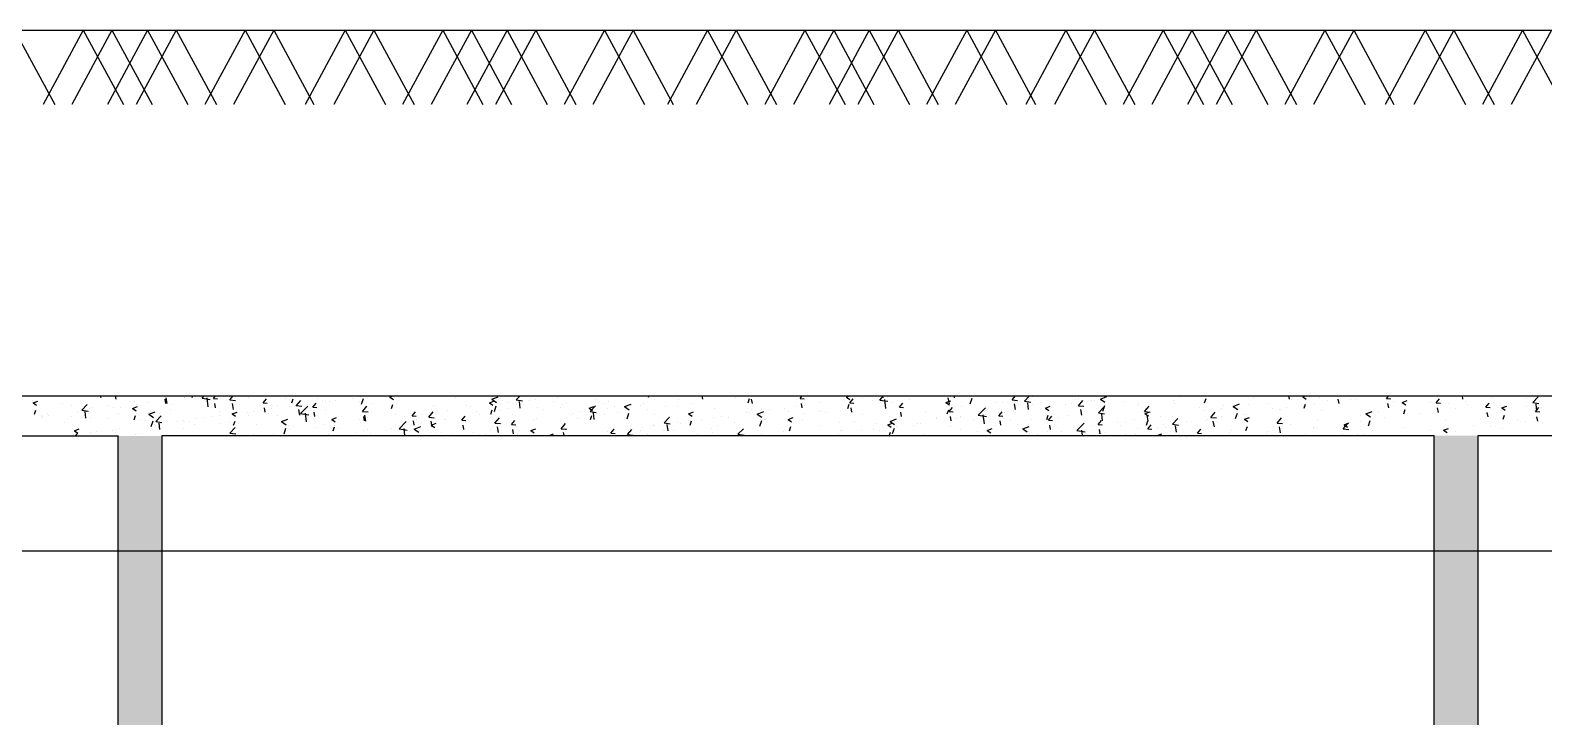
# Model space of a CAD drawing. Header units: inches. Extents: x -343134 to -190334, y -250018 to -182064.
# Drawn here: x -207721 to -201167, y -189396 to -186421 of the extents above; entities that cross this region are included whole.
import ezdxf

# ---------------------------------------------------------------- set-up
doc = ezdxf.new("R2010")
doc.units = ezdxf.units.IN
doc.header["$MEASUREMENT"] = 0
doc.linetypes.add('DASHDOT', pattern=[1, 0.5, -0.25, 0, -0.25])
pattern_1 = [(50, (0, 0), (0.2151780548, -0.0188256405), [0.0225, -0.2475]), (355, (0, 0), (-0.0416254001, 0.2256576401), [0.018, -0.198]), (100.4514, (0.01793, -0.00157), (0.1735528145, 0.2068318626), [0.019122057, -0.2103426336]), (46.1842, (0, 0.06), (0.3201723146, -0.0496557043), [0.03375, -0.37125]), (96.6356, (0.02668, 0.05586), (0.2803988117, 0.2922353613), [0.0286830864, -0.3155139]), (351.1842, (0, 0.06), (0.2803985835, 0.2922355803), [0.027, -0.297]), (21, (0.03, 0.045), (0.17907211564, -0.1207856672), [0.0225, -0.2475]), (326, (0.03, 0.045), (0.0729945996, 0.2175450135), [0.018, -0.198]), (71.4514, (0.04492, 0.03493), (0.2520667886, 0.096759149), [0.019122057, -0.2103426336]), (37.5, (0, 0), (0.0036479566, 0.09986815615), [0, -0.1956, 0, -0.201, 0, -0.19875]), (7.5, (0, 0), (0.07892086123, 0.11832351356), [0, -0.1146, 0, -0.1911, 0, -0.07575]), (327.5, (-0.0669, 0), (0.16014673085, -0.00676646152), [0, -0.075, 0, -0.234, 0, -0.3105]), (317.5, (-0.0969, 0), (0.1749558508, 0.0300314947), [0, -0.0975, 0, -0.1554, 0, -0.2205])]

# ---------------------------------------------------------------- blocks, each defined once
blk = doc.blocks.new('4')
at = {"ltscale": 5}
h = blk.add_hatch(dxfattribs=at)
h.set_pattern_fill('AR-CONC', color=256, scale=0.03, style=0)
h.set_pattern_definition(pattern_1)
h.paths.add_polyline_path([(50064.2307, -10689.2543), (50064.039, -10689.2543), (50064.039, -10689.7531), (50064.2307, -10689.7531)])
h.paths.add_polyline_path([(50058.5305, -10689.256), (50058.3396, -10689.256), (50058.3396, -10689.754), (50058.5305, -10689.754)])
h = blk.add_hatch(dxfattribs=at)
h.set_pattern_fill('AR-CONC', color=256, scale=0.03, style=0)
h.set_pattern_definition(pattern_1)
h.paths.add_polyline_path([(50058.5305, -10689.754), (50058.3394, -10689.7541), (50058.3386, -10692.7899), (50058.5305, -10692.7899)])
h.paths.add_polyline_path([(50064.2307, -10689.7531), (50064.039, -10689.7531), (50064.039, -10692.7901), (50064.1348, -10692.7901), (50064.2307, -10692.7901)])
for p, q in [((50057.8344, -10689.0826), (50061.3344, -10689.0826)), ((50058.2655, -10689.0908), (50058.264, -10689.0826)), ((50058.3313, -10689.0966), (50058.3287, -10689.0826)), ((50058.5464, -10689.1154), (50058.543, -10689.0966)), ((50058.5524, -10689.1159), (50058.5478, -10689.0909)), ((50058.6021, -10689.0837), (50058.6021, -10689.0837)), ((50058.6262, -10689.0902), (50058.6262, -10689.0902)), ((50058.6264, -10689.09), (50058.6264, -10689.09)), ((50058.6608, -10689.0891), (50058.663, -10689.0826)), ((50058.7029, -10689.0927), (50058.7126, -10689.0826)), ((50058.7029, -10689.0927), (50058.7384, -10689.0982)), ((50058.7291, -10689.1291), (50058.7247, -10689.0911)), ((50058.7524, -10689.0934), (50058.7615, -10689.0826)), ((50058.7524, -10689.0934), (50058.7703, -10689.0949)), ((50058.8195, -10689.0855), (50058.8205, -10689.0826)), ((50058.8241, -10689.0997), (50058.8385, -10689.0826)), ((50058.9029, -10689.0883), (50058.9029, -10689.0883)), ((50058.9676, -10689.1122), (50058.9821, -10689.095)), ((50059.063, -10689.0951), (50059.063, -10689.0951)), ((50059.0919, -10689.1131), (50059.098, -10689.095)), ((50059.2032, -10689.092), (50059.2032, -10689.092)), ((50059.3546, -10689.0926), (50059.3546, -10689.0926)), ((50059.3546, -10689.0926), (50059.3546, -10689.0926)), ((50059.3716, -10689.0855), (50059.3716, -10689.0855)), ((50059.3895, -10689.0869), (50059.3895, -10689.0869)), ((50059.3943, -10689.1175), (50059.4024, -10689.0933)), ((50059.517, -10689.088), (50059.531, -10689.0826)), ((50059.517, -10689.0879), (50059.5319, -10689.098)), ((50059.6465, -10689.0838), (50059.6465, -10689.0838)), ((50059.7609, -10689.0853), (50059.7606, -10689.0826)), ((50059.8005, -10689.0886), (50059.8005, -10689.0886)), ((50059.9581, -10689.097), (50059.9861, -10689.0862)), ((50059.9581, -10689.097), (50059.978, -10689.1104)), ((50059.9606, -10689.0954), (50059.9606, -10689.0954)), ((50060.0638, -10689.1), (50060.0804, -10689.0826)), ((50060.1457, -10689.0964), (50060.1457, -10689.0964)), ((50060.2406, -10689.0908), (50060.2406, -10689.0908)), ((50060.6374, -10689.0884), (50060.6394, -10689.0826)), ((50060.6624, -10689.0966), (50060.6624, -10689.0966)), ((50060.8718, -10689.0968), (50060.8691, -10689.0826)), ((50061.0126, -10689.0902), (50061.0126, -10689.0902)), ((50061.0686, -10689.1125), (50061.0746, -10689.0943)), ((50061.0869, -10689.1157), (50061.0835, -10689.0969)), ((50061.1427, -10689.0826), (50061.3344, -10689.0826)), ((50061.2929, -10689.0936), (50061.3022, -10689.0826)), ((50061.2929, -10689.0936), (50061.3109, -10689.0952)), ((50061.3344, -10689.0826), (50062.3344, -10689.0826)), ((50061.455, -10689.0846), (50061.4557, -10689.0826)), ((50061.4936, -10689.0873), (50061.5059, -10689.0826)), ((50061.4936, -10689.0873), (50061.5086, -10689.0974)), ((50061.5081, -10689.1125), (50061.5226, -10689.0952)), ((50061.5339, -10689.0916), (50061.5339, -10689.0916)), ((50061.5653, -10689.0894), (50061.5653, -10689.0894)), ((50061.6381, -10689.1003), (50061.6551, -10689.0826)), ((50061.6529, -10689.0912), (50061.6513, -10689.0826)), ((50061.8788, -10689.0841), (50061.8788, -10689.0841)), ((50061.9398, -10689.1163), (50061.9351, -10689.0912)), ((50061.9624, -10689.091), (50061.9614, -10689.0826)), ((50062.0298, -10689.1166), (50062.0379, -10689.0925)), ((50062.2115, -10689.1), (50062.2261, -10689.0826)), ((50062.2652, -10689.1057), (50062.2873, -10689.0826)), ((50062.2723, -10689.0899), (50062.2723, -10689.0899)), ((50062.299, -10689.087), (50062.299, -10689.087)), ((50062.3344, -10689.0826), (50066.4737, -10689.0826)), ((50062.5, -10689.0945), (50062.5, -10689.0945)), ((50062.5936, -10689.0961), (50062.6216, -10689.0854)), ((50062.5936, -10689.0961), (50062.6135, -10689.1095)), ((50062.614, -10689.0878), (50062.6158, -10689.0826)), ((50062.9359, -10689.0861), (50062.9359, -10689.0861)), ((50063.0452, -10689.1118), (50063.0513, -10689.0937)), ((50063.0623, -10689.0837), (50063.0623, -10689.0837)), ((50063.2556, -10689.0914), (50063.2556, -10689.0914)), ((50063.3821, -10689.0842), (50063.3821, -10689.0842)), ((50063.4123, -10689.0971), (50063.4096, -10689.0826)), ((50063.4232, -10689.0966), (50063.4232, -10689.0966)), ((50063.4702, -10689.0866), (50063.4808, -10689.0826)), ((50063.4703, -10689.0866), (50063.4852, -10689.0967)), ((50063.4983, -10689.0867), (50063.4983, -10689.0867)), ((50063.5235, -10689.0857), (50063.5235, -10689.0857)), ((50063.5423, -10689.091), (50063.5423, -10689.091)), ((50063.6275, -10689.1159), (50063.624, -10689.0971)), ((50063.8334, -10689.0939), (50063.8429, -10689.0826)), ((50063.8334, -10689.0939), (50063.8514, -10689.0954)), ((50064.0486, -10689.1127), (50064.0631, -10689.0955)), ((50064.1638, -10689.0967), (50064.1622, -10689.0826)), ((50064.2893, -10689.0905), (50064.2893, -10689.0905)), ((50064.4391, -10689.095), (50064.4391, -10689.095)), ((50064.4666, -10689.1114), (50064.49, -10689.087)), ((50057.967, -10689.1013), (50057.967, -10689.1013)), ((50057.9715, -10689.1126), (50057.9925, -10689.1046)), ((50057.9715, -10689.1126), (50057.9864, -10689.1227)), ((50057.9776, -10689.1618), (50057.9837, -10689.1437)), ((50058.0344, -10689.1585), (50058.0344, -10689.1585)), ((50058.0986, -10689.114), (50058.0986, -10689.114)), ((50058.1374, -10689.1229), (50058.1374, -10689.1229)), ((50058.1648, -10689.153), (50058.1648, -10689.153)), ((50058.1825, -10689.1439), (50058.2059, -10689.1196)), ((50058.1825, -10689.1439), (50058.2092, -10689.148)), ((50058.1999, -10689.1789), (50058.1965, -10689.1504)), ((50058.2133, -10689.1482), (50058.2133, -10689.1482)), ((50058.2139, -10689.1372), (50058.2139, -10689.1372)), ((50058.2239, -10689.1335), (50058.2239, -10689.1335)), ((50058.299, -10689.1236), (50058.299, -10689.1236)), ((50058.3188, -10689.1319), (50058.3188, -10689.1319)), ((50058.3426, -10689.1579), (50058.3426, -10689.1579)), ((50058.3509, -10689.1319), (50058.3509, -10689.1319)), ((50058.3888, -10689.1071), (50058.3888, -10689.1071)), ((50058.4026, -10689.1367), (50058.4237, -10689.1286)), ((50058.4027, -10689.1366), (50058.4176, -10689.1467)), ((50058.4126, -10689.1087), (50058.4126, -10689.1087)), ((50058.421, -10689.1182), (50058.421, -10689.1182)), ((50058.4704, -10689.1127), (50058.4704, -10689.1127)), ((50058.4723, -10689.1619), (50058.5003, -10689.1512)), ((50058.4724, -10689.1619), (50058.4922, -10689.1753)), ((50058.5644, -10689.141), (50058.5644, -10689.141)), ((50058.5759, -10689.1178), (50058.5759, -10689.1178)), ((50058.7616, -10689.1342), (50058.7581, -10689.1154)), ((50058.7779, -10689.15), (50058.7779, -10689.15)), ((50058.8241, -10689.0996), (50058.848, -10689.1017)), ((50058.8338, -10689.1607), (50058.8548, -10689.1526)), ((50058.8338, -10689.1607), (50058.8487, -10689.1707)), ((50058.8393, -10689.141), (50058.8347, -10689.116)), ((50058.8504, -10689.159), (50058.8504, -10689.159)), ((50058.8533, -10689.1521), (50058.8533, -10689.1521)), ((50058.9013, -10689.1523), (50058.9013, -10689.1523)), ((50058.9281, -10689.1497), (50058.9281, -10689.1497)), ((50058.9676, -10689.1122), (50058.9855, -10689.1138)), ((50058.9768, -10689.1531), (50058.9733, -10689.1343)), ((50058.9764, -10689.1424), (50058.9764, -10689.1424)), ((50058.9915, -10689.159), (50058.9915, -10689.159)), ((50059.0019, -10689.139), (50059.0019, -10689.139)), ((50059.0283, -10689.122), (50059.0283, -10689.122)), ((50059.0839, -10689.1272), (50059.0839, -10689.1272)), ((50059.0901, -10689.1274), (50059.0901, -10689.1274)), ((50059.111, -10689.1248), (50059.1303, -10689.1018)), ((50059.111, -10689.1247), (50059.135, -10689.1268)), ((50059.1262, -10689.1661), (50059.1216, -10689.1411)), ((50059.1297, -10689.1589), (50059.1609, -10689.1264)), ((50059.1298, -10689.1589), (50059.1653, -10689.1644)), ((50059.1383, -10689.1256), (50059.1383, -10689.1256)), ((50059.156, -10689.1953), (50059.1516, -10689.1573)), ((50059.1828, -10689.131), (50059.1972, -10689.1138)), ((50059.1828, -10689.131), (50059.2007, -10689.1326)), ((50059.192, -10689.1719), (50059.1885, -10689.1531)), ((50059.2232, -10689.1019), (50059.2232, -10689.1019)), ((50059.2367, -10689.1394), (50059.2367, -10689.1394)), ((50059.2379, -10689.1061), (50059.2379, -10689.1061)), ((50059.2545, -10689.1058), (50059.2545, -10689.1058)), ((50059.2795, -10689.1025), (50059.2795, -10689.1025)), ((50059.3833, -10689.1086), (50059.3833, -10689.1086)), ((50059.3979, -10689.1499), (50059.4172, -10689.1269)), ((50059.3979, -10689.1499), (50059.4124, -10689.1326)), ((50059.3979, -10689.1498), (50059.4219, -10689.1519)), ((50059.3979, -10689.1498), (50059.4159, -10689.1514)), ((50059.4388, -10689.1138), (50059.4388, -10689.1138)), ((50059.5231, -10689.1372), (50059.5292, -10689.119)), ((50059.5434, -10689.1154), (50059.5434, -10689.1154)), ((50059.6131, -10689.1687), (50059.6276, -10689.1514)), ((50059.6539, -10689.1611), (50059.6539, -10689.1611)), ((50059.6849, -10689.175), (50059.7041, -10689.152)), ((50059.6957, -10689.1432), (50059.6957, -10689.1432)), ((50059.7036, -10689.1222), (50059.7036, -10689.1222)), ((50059.7675, -10689.1462), (50059.7675, -10689.1462)), ((50059.8472, -10689.124), (50059.8472, -10689.124)), ((50059.8637, -10689.1289), (50059.8637, -10689.1289)), ((50059.8906, -10689.1509), (50059.8906, -10689.1509)), ((50059.9481, -10689.112), (50059.9691, -10689.1039)), ((50059.9481, -10689.112), (50059.9631, -10689.122)), ((50059.9542, -10689.1612), (50059.9603, -10689.143)), ((50059.957, -10689.1212), (50059.957, -10689.1212)), ((50059.9692, -10689.1495), (50059.9773, -10689.1254)), ((50059.9909, -10689.1454), (50059.9909, -10689.1454)), ((50060.003, -10689.1015), (50060.003, -10689.1015)), ((50060.0239, -10689.1357), (50060.0239, -10689.1357)), ((50060.0321, -10689.1113), (50060.0321, -10689.1113)), ((50060.0638, -10689.0999), (50060.0904, -10689.1041)), ((50060.0656, -10689.1208), (50060.0656, -10689.1208)), ((50060.0811, -10689.135), (50060.0778, -10689.1065)), ((50060.1208, -10689.1022), (50060.1208, -10689.1022)), ((50060.1578, -10689.1308), (50060.1578, -10689.1308)), ((50060.184, -10689.1425), (50060.184, -10689.1425)), ((50060.2242, -10689.1054), (50060.2242, -10689.1054)), ((50060.2568, -10689.1332), (50060.2568, -10689.1332)), ((50060.2579, -10689.1176), (50060.2579, -10689.1176)), ((50060.2809, -10689.1089), (50060.2809, -10689.1089)), ((50060.3049, -10689.161), (50060.3049, -10689.161)), ((50060.3124, -10689.1567), (50060.3124, -10689.1567)), ((50060.3442, -10689.1492), (50060.3442, -10689.1492)), ((50060.3793, -10689.136), (50060.4003, -10689.1279)), ((50060.3793, -10689.136), (50060.3942, -10689.1461)), ((50060.3839, -10689.1496), (50060.4073, -10689.1253)), ((50060.3839, -10689.1496), (50060.4106, -10689.1537)), ((50060.4013, -10689.1846), (50060.398, -10689.1561)), ((50060.4094, -10689.0976), (50060.4094, -10689.0976)), ((50060.4411, -10689.1157), (50060.4411, -10689.1157)), ((50060.4607, -10689.1385), (50060.4607, -10689.1385)), ((50060.4622, -10689.105), (50060.4622, -10689.105)), ((50060.4874, -10689.1267), (50060.4874, -10689.1267)), ((50060.5043, -10689.156), (50060.5043, -10689.156)), ((50060.533, -10689.129), (50060.561, -10689.1183)), ((50060.533, -10689.129), (50060.5529, -10689.1424)), ((50060.544, -10689.1816), (50060.5522, -10689.1574)), ((50060.6012, -10689.1225), (50060.6012, -10689.1225)), ((50060.6148, -10689.1174), (50060.6148, -10689.1174)), ((50060.6344, -10689.14), (50060.6344, -10689.14)), ((50060.7095, -10689.1301), (50060.7095, -10689.1301)), ((50060.7614, -10689.1292), (50060.7614, -10689.1292)), ((50060.7663, -10689.0982), (50060.7663, -10689.0982)), ((50060.8104, -10689.16), (50060.8314, -10689.152)), ((50060.8104, -10689.16), (50060.8253, -10689.1701)), ((50060.8232, -10689.1151), (50060.8232, -10689.1151)), ((50060.9215, -10689.136), (50060.9215, -10689.136)), ((50061.061, -10689.1558), (50061.061, -10689.1558)), ((50061.0725, -10689.1544), (50061.0725, -10689.1544)), ((50061.0725, -10689.1544), (50061.0725, -10689.1544)), ((50061.0817, -10689.1428), (50061.0817, -10689.1428)), ((50061.1078, -10689.161), (50061.1358, -10689.1503)), ((50061.1078, -10689.161), (50061.1277, -10689.1745)), ((50061.1268, -10689.1415), (50061.1268, -10689.1415)), ((50061.1612, -10689.1426), (50061.1612, -10689.1426)), ((50061.224, -10689.1352), (50061.224, -10689.1352)), ((50061.2418, -10689.1495), (50061.2418, -10689.1495)), ((50061.2745, -10689.1288), (50061.2745, -10689.1288)), ((50061.3021, -10689.1345), (50061.2987, -10689.1157)), ((50061.3018, -10689.1115), (50061.3018, -10689.1115)), ((50061.3119, -10689.1587), (50061.3119, -10689.1587)), ((50061.3127, -10689.1226), (50061.3127, -10689.1226)), ((50061.374, -10689.1439), (50061.374, -10689.1439)), ((50061.3799, -10689.1127), (50061.3799, -10689.1127)), ((50061.387, -10689.1488), (50061.387, -10689.1488)), ((50061.402, -10689.1563), (50061.402, -10689.1563)), ((50061.4823, -10689.0988), (50061.4823, -10689.0988)), ((50061.4997, -10689.1365), (50061.5058, -10689.1184)), ((50061.5006, -10689.1339), (50061.5006, -10689.1339)), ((50061.5081, -10689.1124), (50061.526, -10689.114)), ((50061.5173, -10689.1533), (50061.5138, -10689.1345)), ((50061.6073, -10689.1038), (50061.6073, -10689.1038)), ((50061.6381, -10689.1003), (50061.6737, -10689.1058)), ((50061.6644, -10689.1367), (50061.6599, -10689.0987)), ((50061.6901, -10689.1089), (50061.6901, -10689.1089)), ((50061.7233, -10689.1313), (50061.7377, -10689.114)), ((50061.7233, -10689.1313), (50061.7412, -10689.1328)), ((50061.7325, -10689.1721), (50061.729, -10689.1533)), ((50061.7652, -10689.099), (50061.7652, -10689.099)), ((50061.8376, -10689.1498), (50061.8376, -10689.1498)), ((50061.9248, -10689.1113), (50061.9458, -10689.1033)), ((50061.9248, -10689.1113), (50061.9397, -10689.1214)), ((50061.9308, -10689.1605), (50061.9369, -10689.1424)), ((50061.9364, -10689.1516), (50061.9364, -10689.1516)), ((50061.9385, -10689.1501), (50061.9529, -10689.1329)), ((50061.9385, -10689.1501), (50061.9564, -10689.1517)), ((50061.9916, -10689.1287), (50061.9916, -10689.1287)), ((50062.065, -10689.1665), (50062.0961, -10689.134)), ((50062.0926, -10689.1482), (50062.0926, -10689.1482)), ((50062.1431, -10689.1095), (50062.1431, -10689.1095)), ((50062.1536, -10689.1689), (50062.1681, -10689.1517)), ((50062.1642, -10689.1404), (50062.1642, -10689.1404)), ((50062.1697, -10689.1116), (50062.1697, -10689.1116)), ((50062.1781, -10689.1526), (50062.1781, -10689.1526)), ((50062.2115, -10689.1), (50062.2354, -10689.1021)), ((50062.2159, -10689.1476), (50062.2159, -10689.1476)), ((50062.2267, -10689.1414), (50062.222, -10689.1163)), ((50062.2652, -10689.1056), (50062.2919, -10689.1098)), ((50062.2826, -10689.1407), (50062.2792, -10689.1122)), ((50062.298, -10689.1201), (50062.298, -10689.1201)), ((50062.3391, -10689.1103), (50062.3391, -10689.1103)), ((50062.3559, -10689.1353), (50062.3769, -10689.1273)), ((50062.3559, -10689.1353), (50062.3708, -10689.1454)), ((50062.3675, -10689.1277), (50062.3675, -10689.1277)), ((50062.4426, -10689.1178), (50062.4426, -10689.1178)), ((50062.4685, -10689.1144), (50062.4685, -10689.1144)), ((50062.4858, -10689.099), (50062.4858, -10689.099)), ((50062.4984, -10689.1251), (50062.5177, -10689.1021)), ((50062.4984, -10689.1251), (50062.5223, -10689.1272)), ((50062.5136, -10689.1665), (50062.5089, -10689.1414)), ((50062.5562, -10689.1028), (50062.5562, -10689.1028)), ((50062.5687, -10689.1012), (50062.5687, -10689.1012)), ((50062.5854, -10689.1553), (50062.6087, -10689.131)), ((50062.5854, -10689.1553), (50062.612, -10689.1594)), ((50062.586, -10689.1462), (50062.586, -10689.1462)), ((50062.6027, -10689.1903), (50062.5994, -10689.1618)), ((50062.6009, -10689.1465), (50062.6009, -10689.1465)), ((50062.6047, -10689.1487), (50062.6128, -10689.1245)), ((50062.6994, -10689.108), (50062.6994, -10689.108)), ((50062.7567, -10689.124), (50062.7567, -10689.124)), ((50062.7609, -10689.1161), (50062.7609, -10689.1161)), ((50062.7853, -10689.1502), (50062.8046, -10689.1272)), ((50062.7853, -10689.1502), (50062.8092, -10689.1523)), ((50062.787, -10689.1594), (50062.808, -10689.1513)), ((50062.787, -10689.1594), (50062.802, -10689.1694)), ((50062.9107, -10689.1029), (50062.9107, -10689.1029)), ((50062.9129, -10689.117), (50062.9129, -10689.117)), ((50063.0223, -10689.1314), (50063.0223, -10689.1314)), ((50063.045, -10689.1464), (50063.045, -10689.1464)), ((50063.0722, -10689.1753), (50063.0915, -10689.1523)), ((50063.1103, -10689.1439), (50063.1103, -10689.1439)), ((50063.1201, -10689.1365), (50063.1201, -10689.1365)), ((50063.1264, -10689.126), (50063.1264, -10689.126)), ((50063.1685, -10689.1281), (50063.1965, -10689.1174)), ((50063.1685, -10689.1281), (50063.1884, -10689.1416)), ((50063.1795, -10689.1807), (50063.1876, -10689.1565)), ((50063.2144, -10689.1611), (50063.2144, -10689.1611)), ((50063.2254, -10689.1611), (50063.2254, -10689.1611)), ((50063.2337, -10689.1216), (50063.2337, -10689.1216)), ((50063.3181, -10689.1139), (50063.3181, -10689.1139)), ((50063.3399, -10689.135), (50063.3399, -10689.135)), ((50063.3685, -10689.1399), (50063.3685, -10689.1399)), ((50063.3718, -10689.1394), (50063.3718, -10689.1394)), ((50063.4004, -10689.131), (50063.4004, -10689.131)), ((50063.472, -10689.1262), (50063.472, -10689.1262)), ((50063.4763, -10689.1358), (50063.4824, -10689.1177)), ((50063.52, -10689.1207), (50063.52, -10689.1207)), ((50063.5535, -10689.1441), (50063.5535, -10689.1441)), ((50063.5753, -10689.101), (50063.5753, -10689.101)), ((50063.6234, -10689.1062), (50063.6234, -10689.1062)), ((50063.6758, -10689.0982), (50063.6758, -10689.0982)), ((50063.7024, -10689.0977), (50063.7024, -10689.0977)), ((50063.7433, -10689.1602), (50063.7713, -10689.1494)), ((50063.7433, -10689.1602), (50063.7632, -10689.1736)), ((50063.767, -10689.1531), (50063.767, -10689.1531)), ((50063.7975, -10689.1553), (50063.7975, -10689.1553)), ((50063.8426, -10689.1347), (50063.8392, -10689.1159)), ((50063.8626, -10689.1045), (50063.8626, -10689.1045)), ((50063.9014, -10689.1107), (50063.9224, -10689.1026)), ((50063.9014, -10689.1107), (50063.9163, -10689.1207)), ((50063.9075, -10689.1599), (50063.9135, -10689.1417)), ((50063.9111, -10689.1403), (50063.9111, -10689.1403)), ((50063.9777, -10689.1578), (50063.9777, -10689.1578)), ((50064.0227, -10689.1113), (50064.0227, -10689.1113)), ((50064.0486, -10689.1127), (50064.0665, -10689.1143)), ((50064.0578, -10689.1536), (50064.0543, -10689.1348)), ((50064.1006, -10689.1154), (50064.1006, -10689.1154)), ((50064.1335, -10689.1353), (50064.1335, -10689.1353)), ((50064.1757, -10689.1055), (50064.1757, -10689.1055)), ((50064.1829, -10689.118), (50064.1829, -10689.118)), ((50064.2628, -10689.1599), (50064.2628, -10689.1599)), ((50064.2638, -10689.1315), (50064.2783, -10689.1143)), ((50064.2638, -10689.1315), (50064.2817, -10689.1331)), ((50064.273, -10689.1724), (50064.2695, -10689.1536)), ((50064.2876, -10689.1142), (50064.2876, -10689.1142)), ((50064.3325, -10689.1347), (50064.3535, -10689.1266)), ((50064.3325, -10689.1347), (50064.3475, -10689.1448)), ((50064.343, -10689.1248), (50064.343, -10689.1248)), ((50064.4377, -10689.1298), (50064.4377, -10689.1298)), ((50064.4666, -10689.1113), (50064.4933, -10689.1155)), ((50064.479, -10689.1504), (50064.4934, -10689.1331)), ((50064.479, -10689.1503), (50064.4969, -10689.1519)), ((50064.484, -10689.1464), (50064.4807, -10689.1179)), ((50064.5032, -10689.1316), (50064.5032, -10689.1316)), ((50057.9792, -10689.1667), (50057.9792, -10689.1667)), ((50058.0082, -10689.1676), (50058.0082, -10689.1676)), ((50058.009, -10689.1755), (50058.009, -10689.1755)), ((50058.0112, -10689.1738), (50058.0112, -10689.1738)), ((50058.0389, -10689.1672), (50058.0389, -10689.1672)), ((50058.1094, -10689.1979), (50058.1094, -10689.1979)), ((50058.1393, -10689.1735), (50058.1393, -10689.1735)), ((50058.1506, -10689.2334), (50058.1716, -10689.2254)), ((50058.2217, -10689.1766), (50058.2217, -10689.1766)), ((50058.2995, -10689.1802), (50058.2995, -10689.1802)), ((50058.3337, -10689.227), (50058.3337, -10689.227)), ((50058.3461, -10689.2254), (50058.3461, -10689.2254)), ((50058.4087, -10689.1859), (50058.4148, -10689.1677)), ((50058.4352, -10689.1857), (50058.4352, -10689.1857)), ((50058.4596, -10689.187), (50058.4596, -10689.187)), ((50058.4667, -10689.2126), (50058.4667, -10689.2126)), ((50058.4834, -10689.2145), (50058.4915, -10689.1903)), ((50058.4976, -10689.2054), (50058.4976, -10689.2054)), ((50058.5027, -10689.1936), (50058.526, -10689.1692)), ((50058.5027, -10689.1936), (50058.5293, -10689.1977)), ((50058.5034, -10689.2121), (50058.5034, -10689.2121)), ((50058.52, -10689.2286), (50058.5167, -10689.2001)), ((50058.5232, -10689.2021), (50058.5232, -10689.2021)), ((50058.5983, -10689.1922), (50058.5983, -10689.1922)), ((50058.6198, -10689.1938), (50058.6198, -10689.1938)), ((50058.6215, -10689.2232), (50058.6215, -10689.2232)), ((50058.6225, -10689.1901), (50058.6225, -10689.1901)), ((50058.6487, -10689.1947), (50058.6487, -10689.1947)), ((50058.6718, -10689.2057), (50058.6718, -10689.2057)), ((50058.6783, -10689.1821), (50058.6783, -10689.1821)), ((50058.7119, -10689.1772), (50058.7119, -10689.1772)), ((50058.7502, -10689.1722), (50058.7502, -10689.1722)), ((50058.7766, -10689.1689), (50058.7766, -10689.1689)), ((50058.7799, -10689.2005), (50058.7799, -10689.2005)), ((50058.8228, -10689.2432), (50058.8462, -10689.2189)), ((50058.8236, -10689.1976), (50058.8236, -10689.1976)), ((50058.8399, -10689.2099), (50058.846, -10689.1918)), ((50058.8623, -10689.2037), (50058.8623, -10689.2037)), ((50058.905, -10689.1656), (50058.905, -10689.1656)), ((50058.9401, -10689.2073), (50058.9401, -10689.2073)), ((50059.0313, -10689.1676), (50059.0313, -10689.1676)), ((50059.0472, -10689.194), (50059.0752, -10689.1832)), ((50059.0472, -10689.1939), (50059.0671, -10689.2074)), ((50059.0582, -10689.2465), (50059.0664, -10689.2223)), ((50059.0758, -10689.2127), (50059.0758, -10689.2127)), ((50059.0803, -10689.2271), (50059.0803, -10689.2271)), ((50059.1002, -10689.2141), (50059.1002, -10689.2141)), ((50059.2006, -10689.2208), (50059.2006, -10689.2208)), ((50059.205, -10689.168), (50059.205, -10689.168)), ((50059.2343, -10689.206), (50059.2343, -10689.206)), ((50059.2604, -10689.2208), (50059.2604, -10689.2208)), ((50059.2649, -10689.1847), (50059.2859, -10689.1766)), ((50059.2649, -10689.1847), (50059.2799, -10689.1948)), ((50059.271, -10689.2339), (50059.2771, -10689.2158)), ((50059.2757, -10689.2109), (50059.2757, -10689.2109)), ((50059.2893, -10689.2218), (50059.2893, -10689.2218)), ((50059.3858, -10689.1868), (50059.3858, -10689.1868)), ((50059.3893, -10689.196), (50059.3893, -10689.196)), ((50059.4071, -10689.1907), (50059.4037, -10689.1719)), ((50059.4131, -10689.1912), (50059.4085, -10689.1662)), ((50059.4185, -10689.177), (50059.4185, -10689.177)), ((50059.4205, -10689.2276), (50059.4205, -10689.2276)), ((50059.5244, -10689.2255), (50059.5244, -10689.2255)), ((50059.5407, -10689.2109), (50059.5407, -10689.2109)), ((50059.5416, -10689.1643), (50059.5416, -10689.1643)), ((50059.5566, -10689.2251), (50059.5878, -10689.1927)), ((50059.5566, -10689.2251), (50059.5922, -10689.2306)), ((50059.582, -10689.2541), (50059.5785, -10689.2235)), ((50059.5788, -10689.171), (50059.5788, -10689.171)), ((50059.6131, -10689.1687), (50059.6311, -10689.1702)), ((50059.6223, -10689.2095), (50059.6189, -10689.1907)), ((50059.622, -10689.226), (50059.65, -10689.2152)), ((50059.6221, -10689.226), (50059.642, -10689.2394)), ((50059.6321, -10689.1861), (50059.6321, -10689.1861)), ((50059.6416, -10689.217), (50059.6416, -10689.217)), ((50059.6535, -10689.1972), (50059.6535, -10689.1972)), ((50059.6849, -10689.1749), (50059.7088, -10689.177)), ((50059.7, -10689.2163), (50059.6954, -10689.1913)), ((50059.6961, -10689.2087), (50059.7171, -10689.2007)), ((50059.6961, -10689.2087), (50059.711, -10689.2188)), ((50059.7157, -10689.1809), (50059.7157, -10689.1809)), ((50059.7536, -10689.184), (50059.7536, -10689.184)), ((50059.7576, -10689.1855), (50059.7576, -10689.1855)), ((50059.8283, -10689.1875), (50059.8428, -10689.1703)), ((50059.8283, -10689.1875), (50059.8462, -10689.1891)), ((50059.8375, -10689.2284), (50059.834, -10689.2096)), ((50059.8435, -10689.2238), (50059.8435, -10689.2238)), ((50059.8456, -10689.1951), (50059.8456, -10689.1951)), ((50059.847, -10689.1888), (50059.847, -10689.1888)), ((50059.9051, -10689.164), (50059.9051, -10689.164)), ((50059.9625, -10689.2167), (50059.9625, -10689.2167)), ((50059.9718, -10689.2001), (50059.991, -10689.1771)), ((50059.9718, -10689.2), (50059.9957, -10689.2021)), ((50059.9869, -10689.2414), (50059.9823, -10689.2164)), ((50059.9994, -10689.2013), (50059.9994, -10689.2013)), ((50060.0435, -10689.2063), (50060.0579, -10689.1891)), ((50060.0435, -10689.2063), (50060.0614, -10689.2079)), ((50060.0491, -10689.1632), (50060.0491, -10689.1632)), ((50060.0591, -10689.2041), (50060.0591, -10689.2041)), ((50060.0668, -10689.2147), (50060.0668, -10689.2147)), ((50060.1272, -10689.2328), (50060.1482, -10689.2247)), ((50060.1375, -10689.1867), (50060.1375, -10689.1867)), ((50060.1534, -10689.1802), (50060.1534, -10689.1802)), ((50060.2562, -10689.1898), (50060.2562, -10689.1898)), ((50060.2587, -10689.2252), (50060.2779, -10689.2022)), ((50060.2587, -10689.2252), (50060.2731, -10689.2079)), ((50060.2587, -10689.2251), (50060.2826, -10689.2272)), ((50060.2587, -10689.2251), (50060.2766, -10689.2267)), ((50060.2726, -10689.2131), (50060.2726, -10689.2131)), ((50060.3313, -10689.1799), (50060.3313, -10689.1799)), ((50060.3854, -10689.1852), (50060.3914, -10689.1671)), ((50060.445, -10689.1649), (50060.445, -10689.1649)), ((50060.4738, -10689.244), (50060.4883, -10689.2267)), ((50060.4862, -10689.2222), (50060.4862, -10689.2222)), ((50060.5456, -10689.2503), (50060.5648, -10689.2273)), ((50060.5568, -10689.2221), (50060.5568, -10689.2221)), ((50060.6111, -10689.2173), (50060.6111, -10689.2173)), ((50060.6569, -10689.209), (50060.6569, -10689.209)), ((50060.6594, -10689.2126), (50060.6594, -10689.2126)), ((50060.6645, -10689.1628), (50060.6645, -10689.1628)), ((50060.7041, -10689.1993), (50060.7275, -10689.1749)), ((50060.7041, -10689.1993), (50060.7308, -10689.2034)), ((50060.7215, -10689.2343), (50060.7181, -10689.2058)), ((50060.7627, -10689.1981), (50060.7627, -10689.1981)), ((50060.7769, -10689.2016), (50060.7769, -10689.2016)), ((50060.8084, -10689.189), (50060.8084, -10689.189)), ((50060.8165, -10689.2092), (50060.8226, -10689.1911)), ((50060.8246, -10689.1695), (50060.8246, -10689.1695)), ((50060.8671, -10689.1826), (50060.8671, -10689.1826)), ((50060.9075, -10689.2239), (50060.9075, -10689.2239)), ((50060.9185, -10689.1756), (50060.9185, -10689.1756)), ((50060.9337, -10689.2085), (50060.9337, -10689.2085)), ((50060.9519, -10689.1716), (50060.9519, -10689.1716)), ((50060.9848, -10689.1763), (50060.9848, -10689.1763)), ((50061.0088, -10689.1986), (50061.0088, -10689.1986)), ((50061.0243, -10689.2489), (50061.0476, -10689.2246)), ((50061.1189, -10689.2136), (50061.127, -10689.1894)), ((50061.1224, -10689.1837), (50061.1224, -10689.1837)), ((50061.1408, -10689.1839), (50061.1408, -10689.1839)), ((50061.1449, -10689.1831), (50061.1449, -10689.1831)), ((50061.2415, -10689.1841), (50061.2626, -10689.176)), ((50061.2416, -10689.184), (50061.2565, -10689.1941)), ((50061.2476, -10689.2333), (50061.2537, -10689.2151)), ((50061.3051, -10689.1898), (50061.3051, -10689.1898)), ((50061.3762, -10689.2126), (50061.3762, -10689.2126)), ((50061.4652, -10689.1966), (50061.4652, -10689.1966)), ((50061.5302, -10689.1915), (50061.5302, -10689.1915)), ((50061.5621, -10689.1631), (50061.5621, -10689.1631)), ((50061.6111, -10689.2272), (50061.6111, -10689.2272)), ((50061.6254, -10689.2034), (50061.6254, -10689.2034)), ((50061.6727, -10689.2081), (50061.6937, -10689.2)), ((50061.6727, -10689.2081), (50061.6876, -10689.2181)), ((50061.6818, -10689.1723), (50061.6818, -10689.1723)), ((50061.6827, -10689.1931), (50061.7107, -10689.1823)), ((50061.6827, -10689.1931), (50061.7026, -10689.2065)), ((50061.6828, -10689.2038), (50061.6828, -10689.2038)), ((50061.6862, -10689.2174), (50061.6862, -10689.2174)), ((50061.6937, -10689.2456), (50061.7019, -10689.2215)), ((50061.7032, -10689.1916), (50061.7032, -10689.1916)), ((50061.7117, -10689.214), (50061.7117, -10689.214)), ((50061.7222, -10689.1698), (50061.7222, -10689.1698)), ((50061.7855, -10689.2101), (50061.7855, -10689.2101)), ((50061.7999, -10689.2024), (50061.7999, -10689.2024)), ((50061.8143, -10689.2004), (50061.8143, -10689.2004)), ((50061.8824, -10689.1766), (50061.8824, -10689.1766)), ((50061.8849, -10689.1782), (50061.8849, -10689.1782)), ((50061.9477, -10689.191), (50061.9442, -10689.1722)), ((50061.9456, -10689.2169), (50061.9456, -10689.2169)), ((50061.9643, -10689.1808), (50061.9643, -10689.1808)), ((50061.9892, -10689.1704), (50061.9892, -10689.1704)), ((50061.9893, -10689.1775), (50061.9893, -10689.1775)), ((50062.0425, -10689.1834), (50062.0425, -10689.1834)), ((50062.0644, -10689.1676), (50062.0644, -10689.1676)), ((50062.0644, -10689.1676), (50062.0644, -10689.1676)), ((50062.065, -10689.1665), (50062.1006, -10689.172)), ((50062.0913, -10689.2029), (50062.0868, -10689.1649)), ((50062.1038, -10689.2321), (50062.1248, -10689.224)), ((50062.1058, -10689.2237), (50062.1058, -10689.2237)), ((50062.1395, -10689.2093), (50062.1395, -10689.2093)), ((50062.1536, -10689.1689), (50062.1716, -10689.1705)), ((50062.1628, -10689.2098), (50062.1594, -10689.191)), ((50062.2027, -10689.1901), (50062.2027, -10689.1901)), ((50062.2361, -10689.2062), (50062.2361, -10689.2062)), ((50062.2575, -10689.2251), (50062.2855, -10689.2144)), ((50062.2576, -10689.2251), (50062.2774, -10689.2385)), ((50062.2953, -10689.1868), (50062.2953, -10689.1868)), ((50062.362, -10689.1846), (50062.3681, -10689.1664)), ((50062.3628, -10689.1969), (50062.3628, -10689.1969)), ((50062.3688, -10689.1878), (50062.3833, -10689.1705)), ((50062.3688, -10689.1877), (50062.3867, -10689.1893)), ((50062.378, -10689.2286), (50062.3745, -10689.2098)), ((50062.411, -10689.1762), (50062.411, -10689.1762)), ((50062.4493, -10689.1657), (50062.4493, -10689.1657)), ((50062.4773, -10689.2211), (50062.4773, -10689.2211)), ((50062.4919, -10689.2327), (50062.523, -10689.2003)), ((50062.4952, -10689.2276), (50062.4952, -10689.2276)), ((50062.523, -10689.2037), (50062.523, -10689.2037)), ((50062.5557, -10689.2115), (50062.5557, -10689.2115)), ((50062.584, -10689.2066), (50062.5985, -10689.1893)), ((50062.584, -10689.2066), (50062.6019, -10689.2081)), ((50062.6668, -10689.1962), (50062.6668, -10689.1962)), ((50062.6831, -10689.2104), (50062.6831, -10689.2104)), ((50062.7029, -10689.1976), (50062.7029, -10689.1976)), ((50062.7419, -10689.1863), (50062.7419, -10689.1863)), ((50062.753, -10689.2239), (50062.753, -10689.2239)), ((50062.789, -10689.1715), (50062.789, -10689.1715)), ((50062.7931, -10689.2086), (50062.7992, -10689.1905)), ((50062.8005, -10689.1916), (50062.7958, -10689.1665)), ((50062.7992, -10689.2254), (50062.8136, -10689.2082)), ((50062.7992, -10689.2254), (50062.8171, -10689.227)), ((50062.8433, -10689.2172), (50062.8433, -10689.2172)), ((50062.8555, -10689.1714), (50062.8555, -10689.1714)), ((50062.8676, -10689.2057), (50062.8676, -10689.2057)), ((50062.8755, -10689.2211), (50062.8755, -10689.2211)), ((50062.9055, -10689.205), (50062.9289, -10689.1806)), ((50062.9055, -10689.205), (50062.9322, -10689.2091)), ((50062.9071, -10689.2028), (50062.9071, -10689.2028)), ((50062.9083, -10689.1695), (50062.9083, -10689.1695)), ((50062.9229, -10689.24), (50062.9196, -10689.2115)), ((50062.9677, -10689.1926), (50062.9677, -10689.1926)), ((50063.0034, -10689.224), (50063.0034, -10689.224)), ((50063.0143, -10689.2442), (50063.0288, -10689.227)), ((50063.0505, -10689.1911), (50063.0505, -10689.1911)), ((50063.0586, -10689.1835), (50063.0586, -10689.1835)), ((50063.0722, -10689.1753), (50063.0961, -10689.1774)), ((50063.0874, -10689.2167), (50063.0827, -10689.1916)), ((50063.1192, -10689.1726), (50063.1192, -10689.1726)), ((50063.2182, -10689.1834), (50063.2392, -10689.1753)), ((50063.2182, -10689.1834), (50063.2331, -10689.1935)), ((50063.2243, -10689.2326), (50063.2303, -10689.2145)), ((50063.3442, -10689.2149), (50063.3442, -10689.2149)), ((50063.3591, -10689.2004), (50063.3784, -10689.1774)), ((50063.3591, -10689.2004), (50063.383, -10689.2025)), ((50063.3743, -10689.2418), (50063.3697, -10689.2167)), ((50063.4193, -10689.2051), (50063.4193, -10689.2051)), ((50063.5163, -10689.2206), (50063.5163, -10689.2206)), ((50063.5186, -10689.2189), (50063.5186, -10689.2189)), ((50063.533, -10689.1901), (50063.533, -10689.1901)), ((50063.646, -10689.2255), (50063.6653, -10689.2025)), ((50063.646, -10689.2255), (50063.6699, -10689.2276)), ((50063.6493, -10689.2074), (50063.6703, -10689.1994)), ((50063.6493, -10689.2074), (50063.6642, -10689.2175)), ((50063.6722, -10689.1981), (50063.6722, -10689.1981)), ((50063.7206, -10689.1933), (50063.7206, -10689.1933)), ((50063.7224, -10689.1652), (50063.7224, -10689.1652)), ((50063.7544, -10689.2127), (50063.7625, -10689.1886)), ((50063.8262, -10689.177), (50063.8262, -10689.177)), ((50063.9129, -10689.2199), (50063.9129, -10689.2199)), ((50064.0804, -10689.2315), (50064.1015, -10689.2234)), ((50064.0878, -10689.1899), (50064.0878, -10689.1899)), ((50064.0968, -10689.2238), (50064.0968, -10689.2238)), ((50064.2104, -10689.2088), (50064.2104, -10689.2088)), ((50064.2839, -10689.214), (50064.2839, -10689.214)), ((50064.3347, -10689.2257), (50064.3347, -10689.2257)), ((50064.3386, -10689.1839), (50064.3447, -10689.1658)), ((50064.3999, -10689.1839), (50064.3999, -10689.1839)), ((50064.4354, -10689.1948), (50064.4354, -10689.1948)), ((50064.475, -10689.174), (50064.475, -10689.174)), ((50064.4882, -10689.1912), (50064.4847, -10689.1724)), ((50064.5096, -10689.1957), (50064.5096, -10689.1957)), ((50051.3344, -10689.2541), (50058.3396, -10689.256)), ((50058.145, -10689.2518), (50058.145, -10689.2518)), ((50058.1506, -10689.2334), (50058.1655, -10689.2435)), ((50058.1556, -10689.2541), (50058.163, -10689.2453)), ((50058.1611, -10689.2529), (50058.1611, -10689.2529)), ((50058.2201, -10689.242), (50058.2201, -10689.242)), ((50058.246, -10689.2385), (50058.246, -10689.2385)), ((50058.3152, -10689.2318), (50058.3152, -10689.2318)), ((50058.3284, -10689.2422), (50058.3284, -10689.2422)), ((50058.3386, -10692.7899), (50058.3396, -10689.2541)), ((50058.4162, -10689.2513), (50058.4162, -10689.2513)), ((50058.4385, -10689.2457), (50058.4385, -10689.2457)), ((50058.5305, -10692.79), (50058.5305, -10689.2541)), ((50058.5305, -10689.2541), (50061.4302, -10689.2541)), ((50058.8228, -10689.2432), (50058.8495, -10689.2473)), ((50058.9244, -10689.2496), (50058.9244, -10689.2496)), ((50059.0111, -10689.2457), (50059.0111, -10689.2457)), ((50059.2494, -10689.2504), (50059.2494, -10689.2504)), ((50059.3658, -10689.241), (50059.3658, -10689.241)), ((50059.4009, -10689.2304), (50059.4009, -10689.2304)), ((50059.4339, -10689.247), (50059.4339, -10689.247)), ((50059.5029, -10689.2308), (50059.5029, -10689.2308)), ((50059.5807, -10689.2344), (50059.5807, -10689.2344)), ((50059.692, -10689.243), (50059.692, -10689.243)), ((50059.7164, -10689.2398), (50059.7164, -10689.2398)), ((50059.7408, -10689.2411), (50059.7408, -10689.2411)), ((50059.7876, -10689.2468), (50059.7876, -10689.2468)), ((50059.8781, -10689.2395), (50059.8781, -10689.2395)), ((50059.9009, -10689.2479), (50059.9009, -10689.2479)), ((50059.9299, -10689.2488), (50059.9299, -10689.2488)), ((50059.9532, -10689.2297), (50059.9532, -10689.2297)), ((50060.0527, -10689.2472), (50060.0492, -10689.2284)), ((50060.0611, -10689.2547), (50060.0611, -10689.2547)), ((50060.1272, -10689.2328), (50060.1421, -10689.2428)), ((50060.2071, -10689.2541), (50060.2249, -10689.2473)), ((50060.2715, -10689.2541), (50060.2692, -10689.2415)), ((50060.4571, -10689.2384), (50060.4571, -10689.2384)), ((50060.4573, -10689.2382), (50060.4573, -10689.2382)), ((50060.4738, -10689.244), (50060.4918, -10689.2455)), ((50060.5456, -10689.2502), (50060.5695, -10689.2523)), ((50060.602, -10689.2316), (50060.602, -10689.2316)), ((50060.6306, -10689.2484), (50060.6306, -10689.2484)), ((50060.6997, -10689.2312), (50060.6997, -10689.2312)), ((50060.7442, -10689.2334), (50060.7442, -10689.2334)), ((50060.8503, -10689.2541), (50060.8518, -10689.2524)), ((50060.9132, -10689.2402), (50060.9132, -10689.2402)), ((50061.0243, -10689.2489), (50061.051, -10689.253)), ((50061.0689, -10689.2543), (50061.0689, -10689.2543)), ((50061.1268, -10689.2492), (50061.1268, -10689.2492)), ((50061.2204, -10689.2351), (50061.2204, -10689.2351)), ((50061.4217, -10689.2522), (50061.4217, -10689.2522)), ((50061.4302, -10689.2541), (50064.039, -10689.2543)), ((50061.4601, -10689.2471), (50061.4601, -10689.2471)), ((50061.4699, -10689.2317), (50061.4699, -10689.2317)), ((50061.4774, -10689.232), (50061.4774, -10689.232)), ((50061.5602, -10689.234), (50061.5602, -10689.234)), ((50061.6393, -10689.2304), (50061.6393, -10689.2304)), ((50061.6788, -10689.2573), (50061.6849, -10689.2392)), ((50061.8339, -10689.2497), (50061.8339, -10689.2497)), ((50061.988, -10689.2285), (50061.988, -10689.2285)), ((50062.0611, -10689.2363), (50062.0611, -10689.2363)), ((50062.1038, -10689.2321), (50062.1188, -10689.2422)), ((50062.2659, -10689.2304), (50062.2659, -10689.2304)), ((50062.2765, -10689.2541), (50062.2767, -10689.2535)), ((50062.2886, -10689.246), (50062.2886, -10689.246)), ((50062.2931, -10689.2532), (50062.2931, -10689.2532)), ((50062.3225, -10689.2515), (50062.3225, -10689.2515)), ((50062.3637, -10689.2361), (50062.3637, -10689.2361)), ((50062.4261, -10689.2372), (50062.4261, -10689.2372)), ((50062.4919, -10689.2327), (50062.5275, -10689.2382)), ((50062.5164, -10689.2541), (50062.5137, -10689.2311)), ((50062.5862, -10689.244), (50062.5862, -10689.244)), ((50062.5932, -10689.2474), (50062.5897, -10689.2286)), ((50062.5972, -10689.2464), (50062.5972, -10689.2464)), ((50062.6149, -10689.239), (50062.6149, -10689.239)), ((50062.7006, -10689.2511), (50062.7006, -10689.2511)), ((50062.7464, -10689.2507), (50062.7464, -10689.2507)), ((50062.8403, -10689.2541), (50062.8604, -10689.2464)), ((50062.9065, -10689.2575), (50062.9065, -10689.2575)), ((50062.9661, -10689.2647), (50062.9661, -10689.2647)), ((50063.0143, -10689.2442), (50063.0323, -10689.2458)), ((50063.0412, -10689.2549), (50063.0412, -10689.2549)), ((50063.0667, -10689.2643), (50063.0667, -10689.2643)), ((50063.1548, -10689.2399), (50063.1548, -10689.2399)), ((50063.1636, -10689.2307), (50063.1636, -10689.2307)), ((50063.3132, -10689.247), (50063.3132, -10689.247)), ((50063.3237, -10689.2375), (50063.3237, -10689.2375)), ((50063.3648, -10689.2398), (50063.3648, -10689.2398)), ((50063.4839, -10689.2443), (50063.4839, -10689.2443)), ((50063.644, -10689.251), (50063.644, -10689.251)), ((50063.7056, -10689.25), (50063.7056, -10689.25)), ((50063.7379, -10689.25), (50063.7379, -10689.25)), ((50063.7708, -10689.2307), (50063.7708, -10689.2307)), ((50064.0217, -10689.2337), (50064.0217, -10689.2337)), ((50064.039, -10692.7901), (50064.039, -10689.2543)), ((50064.0805, -10689.2314), (50064.0954, -10689.2415)), ((50064.1299, -10689.2351), (50064.1299, -10689.2351)), ((50064.2307, -10692.7901), (50064.2307, -10689.2543)), ((50064.2307, -10689.2543), (50066.302, -10689.2543)), ((50056.9302, -10689.7543), (50064.999, -10689.753))]:
    blk.add_line(p, q, dxfattribs=at)

msp = doc.modelspace()

# ---------------------------------------------------------------- linework, layer by layer
at = {"ltscale": 5}
for p, q in [((-333056.2, -186420.9), (-190333.8, -186420.9)), ((-207789.3, -186420.9), (-207615.2, -186742.3)), ((-207491.8, -186420.9), (-207665.8, -186742.3)), ((-207367.4, -186420.9), (-207541.5, -186742.3)), ((-207491.8, -186420.9), (-207317.7, -186742.3)), ((-207213.1, -186420.9), (-207387.2, -186742.3)), ((-207367.4, -186420.9), (-207193.4, -186742.3)), ((-207088.8, -186420.9), (-207262.9, -186742.3)), ((-207213.1, -186420.9), (-207039.1, -186742.3)), ((-207088.8, -186420.9), (-206914.8, -186742.3)), ((-206791.3, -186420.9), (-206965.4, -186742.3)), ((-206667, -186420.9), (-206841, -186742.3)), ((-206791.3, -186420.9), (-206617.3, -186742.3)), ((-206667, -186420.9), (-206492.9, -186742.3)), ((-206357, -186420.9), (-206531.1, -186742.3)), ((-206232.7, -186420.9), (-206406.7, -186742.3)), ((-206357, -186420.9), (-206183, -186742.3)), ((-206232.7, -186420.9), (-206058.7, -186742.3)), ((-205935.2, -186420.9), (-206109.3, -186742.3)), ((-205810.9, -186420.9), (-205984.9, -186742.3)), ((-205935.2, -186420.9), (-205761.2, -186742.3)), ((-205656.6, -186420.9), (-205830.6, -186742.3)), ((-205810.9, -186420.9), (-205636.8, -186742.3)), ((-205532.3, -186420.9), (-205706.3, -186742.3)), ((-205656.6, -186420.9), (-205482.5, -186742.3)), ((-205532.3, -186420.9), (-205358.2, -186742.3)), ((-205234.8, -186420.9), (-205408.8, -186742.3)), ((-205110.4, -186420.9), (-205284.5, -186742.3)), ((-205234.8, -186420.9), (-205060.7, -186742.3)), ((-205110.4, -186420.9), (-204936.4, -186742.3)), ((-204787.9, -186420.9), (-204961.9, -186742.3)), ((-204663.5, -186420.9), (-204837.6, -186742.3)), ((-204787.9, -186420.9), (-204613.8, -186742.3)), ((-204663.5, -186420.9), (-204489.5, -186742.3)), ((-204366, -186420.9), (-204540.1, -186742.3)), ((-204366, -186420.9), (-204540.1, -186742.3)), ((-204241.7, -186420.9), (-204415.8, -186742.3)), ((-204366, -186420.9), (-204192, -186742.3)), ((-204087.4, -186420.9), (-204261.5, -186742.3)), ((-204241.7, -186420.9), (-204067.7, -186742.3)), ((-203963.1, -186420.9), (-204137.1, -186742.3)), ((-204087.4, -186420.9), (-203913.4, -186742.3)), ((-203963.1, -186420.9), (-203789.1, -186742.3)), ((-203665.6, -186420.9), (-203839.7, -186742.3)), ((-203541.3, -186420.9), (-203715.3, -186742.3)), ((-203665.6, -186420.9), (-203491.6, -186742.3)), ((-203541.3, -186420.9), (-203367.2, -186742.3)), ((-203236.2, -186420.9), (-203410.2, -186742.3)), ((-203111.8, -186420.9), (-203285.9, -186742.3)), ((-203236.2, -186420.9), (-203062.1, -186742.3)), ((-203111.8, -186420.9), (-202937.8, -186742.3)), ((-202814.3, -186420.9), (-202988.4, -186742.3)), ((-202690, -186420.9), (-202864.1, -186742.3)), ((-202814.3, -186420.9), (-202640.3, -186742.3)), ((-202535.7, -186420.9), (-202709.8, -186742.3)), ((-202690, -186420.9), (-202516, -186742.3)), ((-202411.4, -186420.9), (-202585.4, -186742.3)), ((-202535.7, -186420.9), (-202361.7, -186742.3)), ((-202411.4, -186420.9), (-202237.4, -186742.3)), ((-202113.9, -186420.9), (-202287.9, -186742.3)), ((-201989.6, -186420.9), (-202163.6, -186742.3)), ((-202113.9, -186420.9), (-201939.9, -186742.3)), ((-201989.6, -186420.9), (-201815.5, -186742.3)), ((-201679.6, -186420.9), (-201853.7, -186742.3)), ((-201555.3, -186420.9), (-201729.3, -186742.3)), ((-201679.6, -186420.9), (-201505.6, -186742.3)), ((-201555.3, -186420.9), (-201381.2, -186742.3)), ((-201257.8, -186420.9), (-201431.8, -186742.3)), ((-201133.5, -186420.9), (-201307.5, -186742.3)), ((-201257.8, -186420.9), (-201083.7, -186742.3))]:
    msp.add_line(p, q, dxfattribs=at)

# ---------------------------------------------------------------- block references
at = {"linetype": 'DASHDOT', "xscale": 1000, "yscale": 1000, "zscale": 1000}
msp.add_blockref('4', (-50265680.5, 10501077), dxfattribs=at)

doc.saveas('drawing.dxf')
